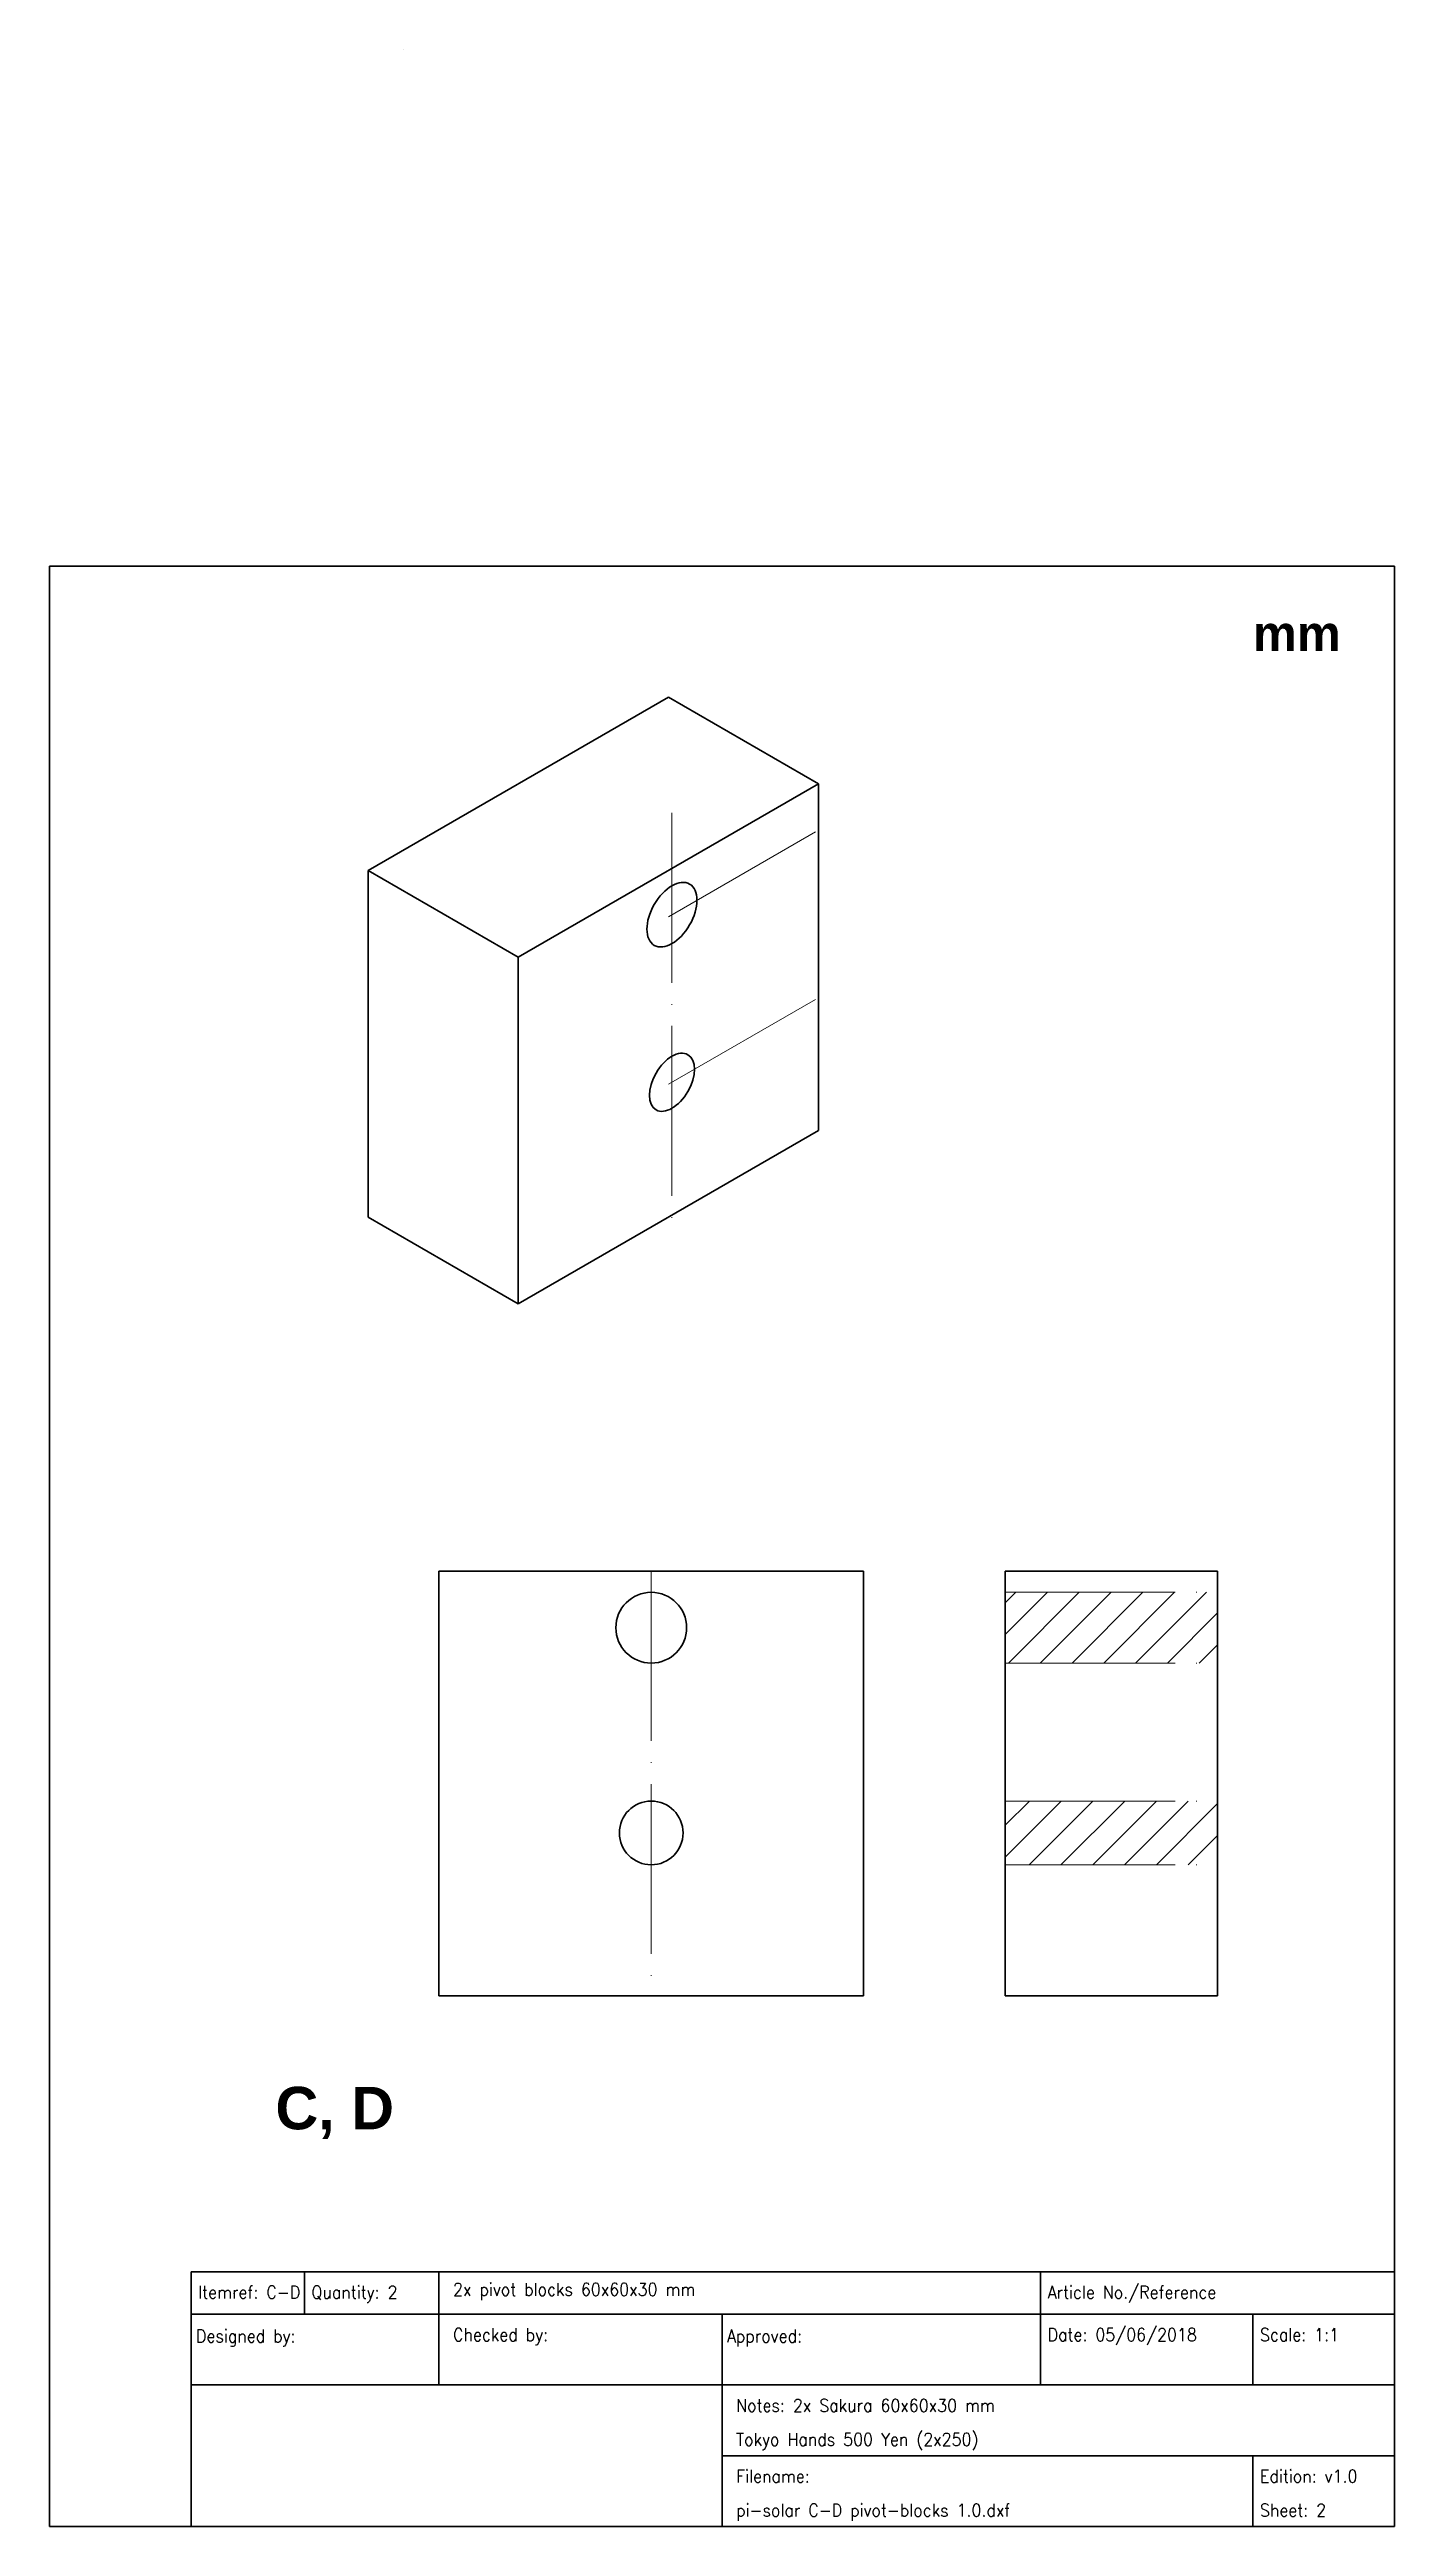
# Model space of a CAD drawing. Header units: millimetres. Extents: x 10 to 200, y 10 to 360.
import ezdxf

# ---------------------------------------------------------------- set-up
doc = ezdxf.new("R2010")
doc.units = ezdxf.units.MM
doc.linetypes.add('ACAD_ISO04W100', pattern=[30, 24, -3, 0, -3])
for name, color, linetype, lineweight, true_color in [('0 ... Background', 18, 'Continuous', 35, 0x000000), ('0 ... Base', 18, 'Continuous', 35, 0x000000), ('0 ... Construction', 18, 'ACAD_ISO04W100', 9, 0x000000), ('0 ... Dimensions', 18, 'Continuous', 9, 0x000000), ('0 ... Numbering', 18, 'Continuous', 70, 0x000000), ('0 ... Waste', 18, 'Continuous', 9, 0x000000)]:
    doc.layers.add(name, color=color, linetype=linetype, lineweight=lineweight, true_color=true_color)
doc.styles.add('textstyle11', font='Standard')
doc.styles.add('textstyle12', font='Standard')
doc.styles.add('textstyle13', font='')
doc.styles.add('textstyle14', font='Standard')
doc.styles.add('textstyle15', font='Standard')
doc.styles.add('textstyle16', font='Standard')
doc.styles.add('textstyle17', font='Standard')
doc.styles.add('textstyle18', font='Standard')
doc.styles.add('textstyle19', font='Standard')
doc.styles.add('textstyle20', font='Standard')
doc.styles.add('textstyle21', font='Standard')
doc.styles.add('textstyle22', font='Standard')
doc.styles.add('textstyle23', font='Standard')
doc.styles.add('textstyle24', font='')
doc.styles.get('textstyle13').set_extended_font_data('Arial', bold=True)
doc.styles.get('textstyle24').set_extended_font_data('Arial', bold=True)

msp = doc.modelspace()

# ---------------------------------------------------------------- hatches: boundary and pattern name
at = {"layer": '0 ... Waste'}
h = msp.add_hatch(dxfattribs=at)
h.set_pattern_fill('ANSI31', color=256, style=0, pattern_type=0)
h.paths.add_polyline_path([(145, 132), (175, 132), (175, 142), (145, 142)], flags=0)
h = msp.add_hatch(dxfattribs=at)
h.set_pattern_fill('ANSI31', color=256, style=0, pattern_type=0)
h.paths.add_polyline_path([(145, 103.5), (175, 103.5), (175, 112.5), (145, 112.5)], flags=0)

# ---------------------------------------------------------------- linework, layer by layer
at = {"layer": '0 ... Background', "linetype": 'Continuous'}
for p, q in [((200, 287), (10, 287)), ((10, 287), (10, 10)), ((200, 10), (200, 287)), ((30, 46), (200, 46)), ((30, 40), (30, 46)), ((46, 40), (46, 46)), ((65, 40), (65, 46)), ((150, 40), (150, 46)), ((30, 40), (200, 40)), ((30, 10), (30, 40)), ((65, 30), (65, 40)), ((105, 30), (105, 40)), ((150, 30), (150, 40)), ((180, 30), (180, 40)), ((30, 30), (200, 30)), ((105, 10), (105, 30)), ((105, 20), (200, 20)), ((180, 10), (180, 20)), ((105, 10), (105, 15)), ((10, 10), (200, 10))]:
    msp.add_line(p, q, dxfattribs=at)
at = {"layer": '0 ... Base'}
for p, q in [((97.43, 268.48), (55, 243.99)), ((118.64, 256.24), (97.43, 268.48)), ((118.64, 256.24), (76.21, 231.74)), ((118.64, 253.38), (118.64, 256.24)), ((118.64, 246.03), (118.64, 253.38)), ((118.64, 229.7), (118.64, 246.03)), ((118.64, 246.03), (118.64, 246.03)), ((55, 241.13), (55, 243.99)), ((76.21, 231.74), (55, 243.99)), ((55, 233.78), (55, 241.13)), ((55, 217.45), (55, 233.78)), ((76.21, 228.88), (76.21, 231.74)), ((76.21, 221.54), (76.21, 228.88)), ((118.64, 222.35), (118.64, 229.7)), ((76.21, 205.21), (76.21, 221.54)), ((76.21, 221.54), (76.21, 221.54)), ((118.64, 207.25), (118.64, 222.35)), ((55, 210.1), (55, 217.45)), ((55, 195), (55, 210.1)), ((118.64, 207.25), (76.21, 182.75)), ((76.21, 197.86), (76.21, 205.21)), ((76.21, 182.75), (76.21, 197.86)), ((76.21, 182.75), (55, 195)), ((65, 145), (125, 145)), ((65, 85), (65, 145)), ((125, 115), (125, 145)), ((145, 142), (145, 145)), ((145, 145), (175, 145)), ((175, 142), (175, 145)), ((145, 132), (145, 142)), ((175, 132), (175, 142)), ((145, 132.5), (145, 132.5)), ((145, 112.5), (145, 132)), ((175, 112.5), (175, 132)), ((125, 85), (125, 115)), ((145, 103.5), (145, 112.5)), ((175, 103.5), (175, 112.5)), ((145, 85), (145, 103.5)), ((175, 85), (175, 103.5)), ((65, 85), (125, 85)), ((145, 85), (175, 85))]:
    msp.add_line(p, q, dxfattribs=at)
for centre, radius in [((95, 137), 5), ((95, 108), 4.5)]:
    msp.add_circle(centre, radius, dxfattribs=at)
for centre, major_axis in [((97.93, 237.75), (-2.5, -4.33)), ((97.93, 214.07), (-2.25, -3.9))]:
    msp.add_ellipse(centre, major_axis=major_axis, ratio=0.57735, dxfattribs=at)
at = {"layer": '0 ... Construction'}
for p, q in [((97.93, 252.13), (97.93, 194.13)), ((97.43, 237.46), (118.64, 249.7)), ((97.43, 213.78), (118.64, 226.03)), ((95, 145), (95, 85)), ((145, 142), (175, 142)), ((145, 132), (175, 132)), ((145, 112.5), (175, 112.5)), ((145, 103.5), (175, 103.5))]:
    msp.add_line(p, q, dxfattribs=at)
at = {"layer": '0 ... Dimensions'}
msp.add_line((60, 360), (60, 360), dxfattribs=at)

# ---------------------------------------------------------------- texts
at = {"layer": '0 ... Background', "linetype": 'Continuous', "lineweight": 25, "char_height": 1.8, "width": 100}
for s, insert, attachment_point, style in [('Itemref: C-D', (31, 44), 1, 'textstyle11'), ('Quantity: 2', (47, 44), 1, 'textstyle12'), ('2x pivot blocks 60x60x30 mm', (67, 42), 7, 'textstyle14'), ('Article No./Reference', (151, 44), 1, 'textstyle15'), ('Designed by:', (30.69, 37.81), 1, 'textstyle16'), ('Checked by:', (67, 38), 1, 'textstyle17'), ('Approved:\\P\\P', (105.69, 37.81), 1, 'textstyle18'), ('Date: 05/06/2018', (151, 38), 1, 'textstyle20'), ('Scale: 1:1', (181, 38), 1, 'textstyle21')]:
    msp.add_mtext(s, dxfattribs=dict(at, insert=insert, attachment_point=attachment_point, style=style))
at = {"layer": '0 ... Background', "linetype": 'Continuous', "lineweight": 25, "char_height": 1.8, "attachment_point": 1, "line_spacing_factor": 0.8}
for s, insert, width, style in [('Notes: 2x Sakura 60x60x30 mm\\P\\PTokyo Hands 500 Yen (2x250)', (107, 28), 200, 'textstyle23'), ('Filename:\\P\\Ppi-solar C-D pivot-blocks 1.0.dxf', (107, 18), 100, 'textstyle19'), ('Edition: v1.0\\P\\PSheet: 2', (181, 18), 100, 'textstyle22')]:
    msp.add_mtext(s, dxfattribs=dict(at, insert=insert, width=width, style=style))
at = {"layer": '0 ... Numbering', "attachment_point": 1}
for s, insert, char_height, style in [('mm', (180, 280), 5, 'textstyle13'), ('C, D', (41.91, 72.12), 6, 'textstyle24')]:
    msp.add_mtext(s, dxfattribs=dict(at, insert=insert, char_height=char_height, style=style))

doc.saveas('drawing.dxf')
